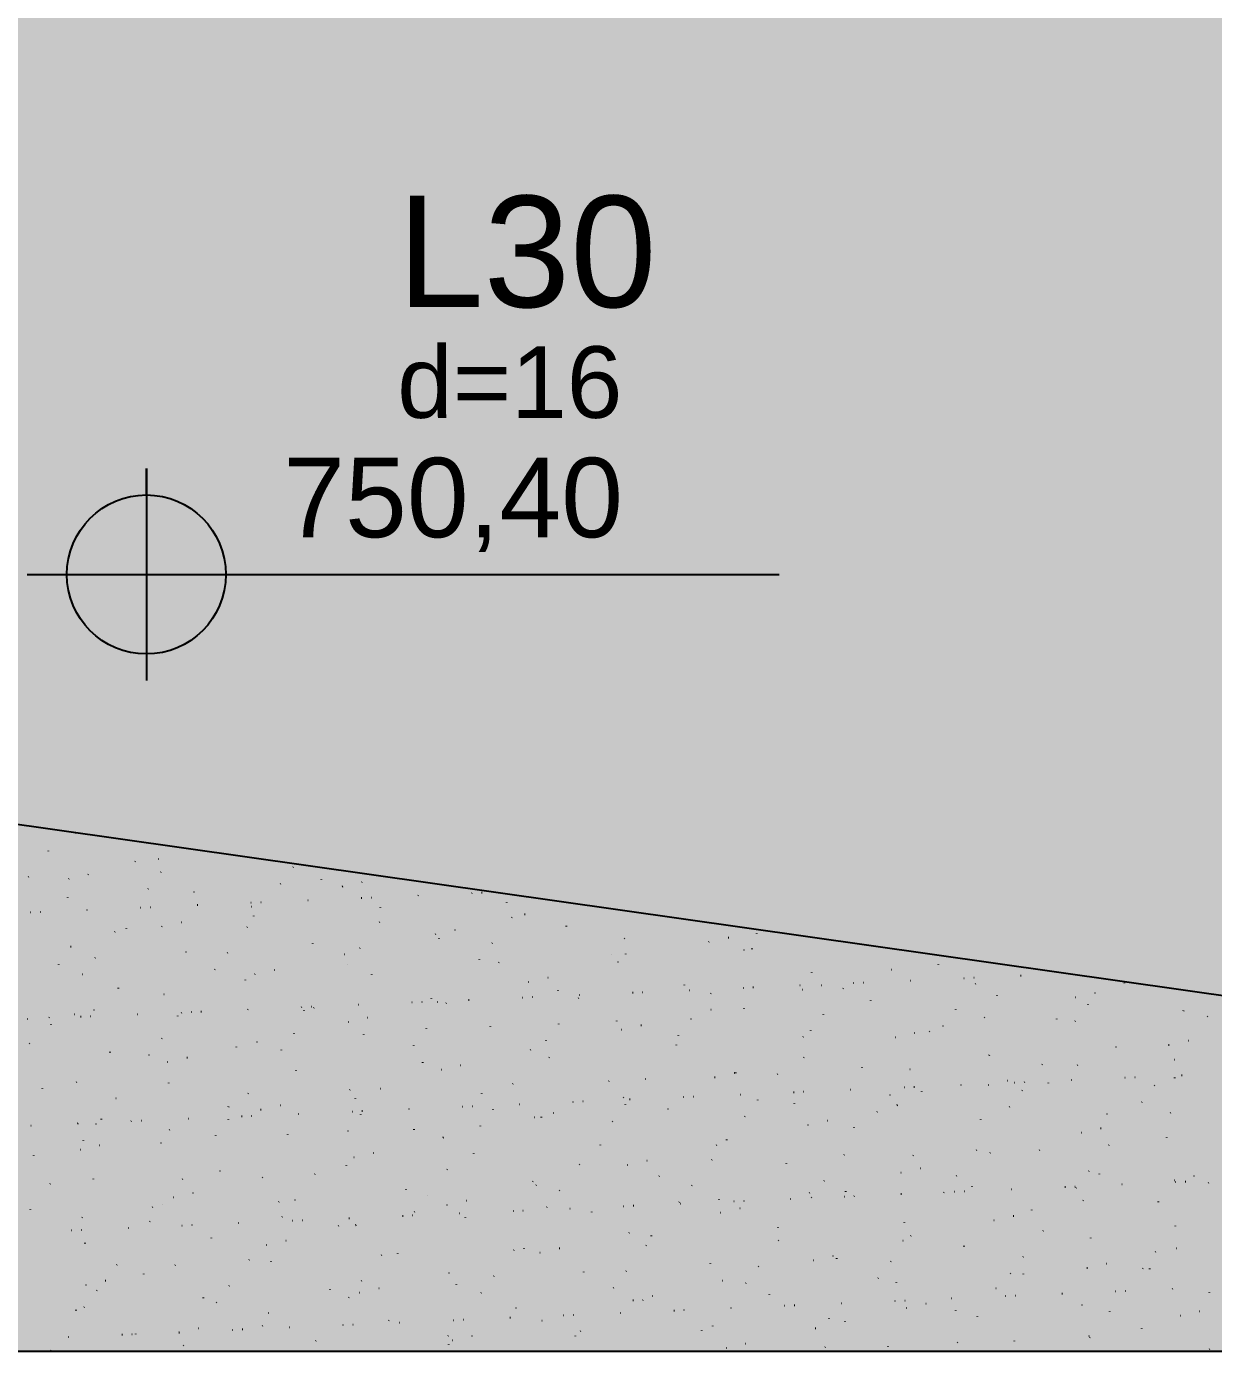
# Model space of a CAD drawing. Header units: millimetres. Extents: x 2609 to 8562, y 1432 to 7136.
# Drawn here: x 6437 to 6661, y 3522.3 to 3772.3 of the extents above; entities that cross this region are included whole.
import ezdxf

# ---------------------------------------------------------------- set-up
doc = ezdxf.new("R2010")
doc.units = ezdxf.units.MM
for name, color, linetype in [('1', 4, 'Continuous'), ('10', 13, 'Continuous'), ('13', 76, 'Continuous'), ('130', 24, 'Continuous'), ('19', 5, 'Continuous'), ('26', 1, 'Continuous'), ('27', 10, 'Continuous')]:
    doc.layers.add(name, color=color, linetype=linetype)
doc.styles.get("Standard").update_dxf_attribs({"font": 'arial.ttf'})

# ---------------------------------------------------------------- blocks, each defined once
blk = doc.blocks.new('_H451C6E76CA-000')
for p, q in [((2870.213032, 1902.725099), (2870.222822, 1902.799457)), ((2864.965271, 1899.405436), (2865.010928, 1899.464938)), ((2881.373557, 1897.4583), (2881.383346, 1897.532658)), ((2885.657522, 1897.932592), (2885.730744, 1897.948825)), ((2872.477526, 1895.010657), (2872.550748, 1895.02689)), ((2886.188427, 1895.438302), (2886.234085, 1895.497804)), ((2911.155466, 1896.350292), (2911.201124, 1896.409793)), ((2861.221388, 1894.526313), (2861.267045, 1894.585815)), ((2868.816416, 1894.199008), (2868.889638, 1894.215241)), ((2883.791429, 1892.314474), (2883.837086, 1892.373975)), ((2908.758468, 1893.226463), (2908.804125, 1893.285964)), ((2916.475287, 1893.964212), (2916.485077, 1894.038571)), ((2920.427843, 1892.750429), (2920.501065, 1892.766662)), ((2924.088953, 1893.562077), (2924.162175, 1893.57831)), ((2868.622244, 1890.641865), (2868.632034, 1890.716223)), ((2892.460661, 1891.633813), (2892.47045, 1891.708172)), ((2905.052282, 1889.762917), (2905.127211, 1889.766188)), ((2913.893859, 1890.148948), (2913.968787, 1890.15222)), ((2924.009222, 1890.590595), (2924.084151, 1890.593866)), ((2925.882437, 1890.672381), (2925.957366, 1890.675652)), ((2934.724014, 1891.058413), (2934.798943, 1891.061684)), ((2944.839377, 1891.500059), (2944.914306, 1891.50333)), ((2946.712593, 1891.581845), (2946.787521, 1891.585117)), ((2861.518756, 1887.862202), (2861.593684, 1887.865473)), ((2863.391971, 1887.943988), (2863.4669, 1887.94726)), ((2872.233548, 1888.33002), (2872.308476, 1888.333291)), ((2882.348911, 1888.771666), (2882.42384, 1888.774938)), ((2884.222127, 1888.853452), (2884.297055, 1888.856724)), ((2893.063703, 1889.239484), (2893.138632, 1889.242756)), ((2903.179067, 1889.68113), (2903.253995, 1889.684402)), ((2903.220626, 1888.93568), (2903.293848, 1888.951913)), ((2927.635812, 1888.697413), (2927.645601, 1888.771772)), ((2951.474228, 1889.689362), (2951.484018, 1889.76372)), ((2954.832052, 1887.487101), (2954.905275, 1887.503334)), ((2879.709348, 1884.817378), (2879.719138, 1884.891736)), ((2886.379519, 1885.202097), (2886.452742, 1885.21833)), ((2890.040629, 1886.013746), (2890.113852, 1886.029979)), ((2902.503445, 1885.074757), (2902.549102, 1885.134259)), ((2903.723975, 1887.147777), (2903.733764, 1887.222136)), ((2927.470484, 1885.986746), (2927.516141, 1886.046248)), ((2952.437523, 1886.898736), (2952.48318, 1886.958237)), ((2962.737542, 1885.203326), (2962.747332, 1885.277684)), ((2877.536406, 1884.162768), (2877.582063, 1884.22227)), ((2937.990946, 1883.753517), (2938.064169, 1883.76975)), ((2938.722915, 1882.872927), (2938.732705, 1882.947285)), ((2941.652056, 1884.565166), (2941.725279, 1884.581399)), ((2973.660679, 1882.931602), (2973.706336, 1882.991103)), ((2989.602373, 1882.304937), (2989.675596, 1882.32117)), ((2993.263483, 1883.116586), (2993.336706, 1883.132819)), ((2998.627718, 1883.843591), (2998.673375, 1883.903092)), ((2869.172302, 1881.387349), (2869.245524, 1881.403582)), ((2890.972662, 1880.331342), (2890.982452, 1880.4057)), ((2898.759562, 1880.195634), (2898.805219, 1880.255136)), ((2914.884499, 1881.880978), (2914.894289, 1881.955337)), ((2920.783729, 1879.938769), (2920.856951, 1879.955002)), ((2923.726601, 1881.107623), (2923.772258, 1881.167125)), ((2948.69364, 1882.019612), (2948.739297, 1882.079114)), ((2971.263681, 1879.807773), (2971.309338, 1879.867274)), ((2973.898067, 1879.936527), (2973.907856, 1880.010885)), ((2996.23072, 1880.719762), (2996.276377, 1880.779264)), ((2997.736483, 1880.928475), (2997.746272, 1881.002834)), ((2866.958035, 1878.000943), (2866.967825, 1878.075301)), ((2873.792523, 1879.283645), (2873.83818, 1879.343147)), ((2921.329603, 1877.983795), (2921.37526, 1878.043296)), ((2946.296642, 1878.895784), (2946.342299, 1878.955285)), ((2949.986229, 1878.386891), (2949.996019, 1878.461249)), ((2972.395156, 1878.490189), (2972.468378, 1878.506422)), ((3032.911634, 1877.992076), (3032.921424, 1878.066434)), ((2871.395525, 1876.159816), (2871.441182, 1876.219318)), ((2896.362564, 1877.071805), (2896.408221, 1877.131307)), ((2902.133187, 1875.064543), (2902.142976, 1875.138901)), ((2903.942623, 1876.205186), (2904.015845, 1876.221419)), ((2907.603733, 1877.016834), (2907.676955, 1877.033067)), ((2925.971603, 1876.056491), (2925.981392, 1876.13085)), ((2955.55405, 1874.756606), (2955.627272, 1874.772839)), ((2959.21516, 1875.568254), (2959.288382, 1875.584487)), ((3008.999797, 1876.442439), (3009.009586, 1876.516798)), ((3024.006583, 1877.041609), (3024.079805, 1877.057842)), ((3027.586975, 1875.008762), (3027.661904, 1875.012034)), ((3037.702338, 1875.450409), (3037.777267, 1875.45368)), ((3039.575554, 1875.532195), (3039.650482, 1875.535466)), ((3048.41713, 1875.918226), (3048.492059, 1875.921498)), ((2878.221349, 1873.514907), (2878.231139, 1873.589265)), ((2886.735406, 1872.390438), (2886.808628, 1872.40667)), ((2961.146754, 1873.120092), (2961.156544, 1873.19445)), ((2965.096509, 1872.28037), (2965.171437, 1872.283641)), ((2975.211872, 1872.722016), (2975.286801, 1872.725287)), ((2977.085087, 1872.803802), (2977.160016, 1872.807074)), ((2984.98517, 1874.11204), (2984.99496, 1874.186399)), ((2985.926664, 1873.189834), (2986.001593, 1873.193105)), ((2989.975696, 1872.568056), (2990.021353, 1872.627558)), ((2996.042027, 1873.63148), (2996.116956, 1873.634752)), ((2997.915243, 1873.713266), (2997.990171, 1873.716538)), ((3006.75682, 1874.099298), (3006.831748, 1874.102569)), ((3007.165477, 1873.308026), (3007.238699, 1873.324259)), ((3010.826587, 1874.119675), (3010.899809, 1874.135908)), ((3014.942735, 1873.480046), (3014.988392, 1873.539547)), ((3016.872183, 1874.540944), (3016.947111, 1874.544216)), ((3018.745398, 1874.622731), (3018.820327, 1874.626002)), ((3039.909774, 1874.392035), (3039.955431, 1874.451536)), ((3062.438014, 1872.671095), (3062.511236, 1872.687328)), ((3068.013364, 1874.497988), (3068.023154, 1874.572346)), ((2912.721406, 1869.993623), (2912.796334, 1869.996895)), ((2914.594621, 1870.07541), (2914.66955, 1870.078681)), ((2915.074579, 1869.832089), (2915.120236, 1869.89159)), ((2923.436198, 1870.461441), (2923.511127, 1870.464713)), ((2933.551561, 1870.903087), (2933.62649, 1870.906359)), ((2935.424777, 1870.984874), (2935.499705, 1870.988145)), ((2937.234917, 1871.570455), (2937.244706, 1871.644814)), ((2938.346833, 1870.941858), (2938.420055, 1870.958091)), ((2940.041618, 1870.744078), (2940.087275, 1870.80358)), ((2944.266353, 1871.370905), (2944.341282, 1871.374177)), ((2954.381717, 1871.812552), (2954.456645, 1871.815823)), ((2956.254932, 1871.894338), (2956.329861, 1871.897609)), ((2965.008657, 1871.656067), (2965.054314, 1871.715569)), ((3020.160322, 1871.17564), (3020.170111, 1871.249999)), ((3043.998738, 1872.167589), (3044.008527, 1872.241947)), ((3058.776904, 1871.859446), (3058.850126, 1871.875679)), ((3061.13293, 1870.424901), (3061.178588, 1870.484402)), ((2860.945732, 1867.733048), (2861.02066, 1867.73632)), ((2865.140501, 1868.008111), (2865.186158, 1868.067612)), ((2869.8943, 1868.656854), (2869.967522, 1868.673087)), ((2871.061095, 1868.174695), (2871.136023, 1868.177966)), ((2872.93431, 1868.256481), (2873.009239, 1868.259753)), ((2873.55541, 1869.468503), (2873.628632, 1869.484736)), ((2881.775887, 1868.642513), (2881.850816, 1868.645784)), ((2889.381874, 1868.248108), (2889.391664, 1868.322466)), ((2890.10754, 1868.9201), (2890.153197, 1868.979601)), ((2891.89125, 1869.084159), (2891.966179, 1869.08743)), ((2893.764466, 1869.165945), (2893.839394, 1869.169217)), ((2902.606042, 1869.551977), (2902.680971, 1869.555248)), ((2913.22029, 1869.240056), (2913.23008, 1869.314415)), ((2925.166837, 1868.019923), (2925.240059, 1868.036156)), ((2972.233858, 1867.295605), (2972.243647, 1867.369963)), ((2986.231813, 1867.688933), (2986.27747, 1867.748435)), ((2989.95826, 1869.493278), (2990.031482, 1869.509511)), ((2996.248484, 1869.626004), (2996.258274, 1869.700362)), ((3011.198852, 1868.600923), (3011.24451, 1868.660424)), ((3036.165891, 1869.512912), (3036.211549, 1869.572413)), ((3041.569687, 1868.044698), (3041.642909, 1868.060931)), ((3055.262052, 1867.681553), (3055.271841, 1867.755911)), ((3058.735932, 1867.301072), (3058.781589, 1867.360574)), ((3079.173889, 1869.231189), (3079.183678, 1869.305547)), ((3083.702971, 1868.213061), (3083.748629, 1868.272563)), ((2865.470037, 1866.698471), (2865.479826, 1866.77283)), ((2911.330696, 1864.952966), (2911.376353, 1865.012467)), ((2921.505727, 1867.208274), (2921.578949, 1867.224507)), ((2924.483604, 1864.75402), (2924.493394, 1864.828378)), ((2936.297735, 1865.864955), (2936.343392, 1865.924457)), ((2948.395442, 1866.303656), (2948.405231, 1866.378015)), ((2961.264774, 1866.776944), (2961.310431, 1866.836446)), ((2973.117154, 1865.759695), (2973.190376, 1865.775928)), ((2976.778264, 1866.571343), (2976.851486, 1866.587576)), ((3008.801854, 1865.477094), (3008.847511, 1865.536595)), ((3028.389691, 1865.122763), (3028.462913, 1865.138996)), ((3031.247425, 1865.351154), (3031.257215, 1865.425512)), ((3033.768893, 1866.389083), (3033.81455, 1866.448584)), ((2861.396618, 1863.128988), (2861.442275, 1863.188489)), ((2886.363657, 1864.040977), (2886.409314, 1864.100478)), ((2900.468978, 1862.423621), (2900.478767, 1862.497979)), ((2904.29851, 1863.393526), (2904.371732, 1863.409759)), ((2933.900737, 1862.741126), (2933.946394, 1862.800628)), ((2958.867776, 1863.653115), (2958.913433, 1863.712617)), ((2983.497172, 1862.809569), (2983.506961, 1862.883927)), ((2983.834815, 1864.565105), (2983.880472, 1864.624606)), ((3007.409009, 1864.359205), (3007.418798, 1864.433563)), ((3024.728581, 1864.311115), (3024.801803, 1864.327348)), ((3066.422576, 1862.414754), (3066.432366, 1862.489112)), ((3076.340008, 1862.862535), (3076.41323, 1862.878768)), ((3080.001118, 1863.674184), (3080.07434, 1863.690417)), ((2876.630562, 1861.431672), (2876.640351, 1861.506031)), ((2883.966659, 1860.917148), (2884.012316, 1860.97665)), ((2891.118514, 1860.471591), (2891.191736, 1860.487824)), ((2908.933698, 1861.829137), (2908.979355, 1861.888639)), ((2955.909937, 1861.944946), (2955.983159, 1861.961179)), ((2959.482545, 1860.47917), (2959.492335, 1860.553528)), ((3007.521364, 1860.496367), (3007.594586, 1860.5126)), ((3042.510739, 1860.865117), (3042.520529, 1860.939476)), ((3077.447948, 1860.061356), (3077.493605, 1860.120857)), ((2887.457404, 1859.659943), (2887.530626, 1859.676176)), ((2911.732292, 1857.937585), (2911.742081, 1858.011943)), ((2935.644129, 1859.487221), (2935.653918, 1859.561579)), ((2939.068831, 1858.211363), (2939.142053, 1858.227596)), ((2942.729941, 1859.023012), (2942.803163, 1859.039245)), ((2994.341367, 1857.574432), (2994.41459, 1857.590665)), ((2994.657696, 1857.54277), (2994.667486, 1857.617128)), ((3002.546831, 1857.325388), (3002.592488, 1857.38489)), ((3018.496113, 1858.534718), (3018.505902, 1858.609077)), ((3027.51387, 1858.237377), (3027.559527, 1858.296879)), ((3052.480909, 1859.149366), (3052.526566, 1859.208868)), ((3059.132791, 1859.047787), (3059.206013, 1859.06402)), ((2870.250186, 1855.845195), (2870.323409, 1855.861428)), ((2887.717665, 1855.607186), (2887.727455, 1855.681544)), ((2952.612753, 1855.50141), (2952.65841, 1855.560911)), ((2970.745859, 1855.993133), (2970.755649, 1856.067492)), ((2977.579792, 1856.413399), (2977.625449, 1856.472901)), ((2990.680257, 1856.762783), (2990.75348, 1856.779016)), ((3026.414522, 1854.853437), (3026.489451, 1854.856709)), ((3028.287737, 1854.935224), (3028.362666, 1854.938495)), ((3037.129314, 1855.321255), (3037.204243, 1855.324527)), ((3042.291684, 1855.314203), (3042.364907, 1855.330436)), ((3045.952794, 1856.125852), (3046.026017, 1856.142085)), ((3047.244677, 1855.762901), (3047.319606, 1855.766173)), ((3049.117893, 1855.844688), (3049.192821, 1855.847959)), ((3053.671264, 1855.598318), (3053.681053, 1855.672677)), ((3057.95947, 1856.230719), (3058.034398, 1856.233991)), ((3068.074833, 1856.672366), (3068.149761, 1856.675637)), ((3069.948048, 1856.754152), (3070.022977, 1856.757423)), ((3073.704065, 1855.182233), (3073.749722, 1855.241734)), ((3077.50968, 1856.590267), (3077.519469, 1856.664625)), ((3078.789625, 1857.140184), (3078.864554, 1857.143455)), ((2863.879249, 1854.615237), (2863.889038, 1854.689595)), ((2877.711635, 1852.765442), (2877.757293, 1852.824944)), ((2902.678674, 1853.677432), (2902.724332, 1853.736933)), ((2921.861613, 1854.396615), (2921.934836, 1854.412848)), ((2922.892816, 1852.670786), (2922.902606, 1852.745144)), ((2927.645714, 1854.589421), (2927.691371, 1854.648922)), ((2946.731233, 1853.662734), (2946.741022, 1853.737093)), ((2973.47304, 1852.948035), (2973.546263, 1852.964268)), ((2974.638848, 1852.592862), (2974.713777, 1852.596134)), ((2984.754211, 1853.034509), (2984.82914, 1853.03778)), ((2986.627427, 1853.116295), (2986.702355, 1853.119567)), ((2995.469003, 1853.502327), (2995.543932, 1853.505598)), ((2998.802948, 1852.446265), (2998.848605, 1852.505767)), ((3005.584367, 1853.943973), (3005.659295, 1853.947244)), ((3007.457582, 1854.025759), (3007.532511, 1854.029031)), ((3016.299159, 1854.411791), (3016.374087, 1854.415062)), ((3023.769987, 1853.358254), (3023.815644, 1853.417756)), ((3029.759427, 1854.048682), (3029.769216, 1854.123041)), ((3048.737026, 1854.270243), (3048.782683, 1854.329745)), ((2898.980979, 1851.12115), (2898.990769, 1851.195508)), ((2905.020507, 1850.663032), (2905.093729, 1850.679264)), ((2908.681617, 1851.47468), (2908.754839, 1851.490913)), ((2912.148382, 1849.86447), (2912.22331, 1849.867741)), ((2922.263745, 1850.306116), (2922.338674, 1850.309387)), ((2923.901831, 1849.710298), (2923.947488, 1849.769799)), ((2924.13696, 1850.387902), (2924.211889, 1850.391174)), ((2932.978537, 1850.773934), (2933.053466, 1850.777205)), ((2943.0939, 1851.21558), (2943.168829, 1851.218852)), ((2944.967116, 1851.297367), (2945.042044, 1851.300638)), ((2948.86887, 1850.622287), (2948.914527, 1850.681788)), ((2953.808693, 1851.683398), (2953.883621, 1851.68667)), ((2960.293044, 1850.0261), (2960.366266, 1850.042333)), ((2963.924056, 1852.125044), (2963.998984, 1852.128316)), ((2965.797271, 1852.206831), (2965.8722, 1852.210102)), ((2973.835909, 1851.534276), (2973.881566, 1851.593778)), ((2981.906384, 1850.726335), (2981.916173, 1850.800693)), ((3005.7448, 1851.718283), (3005.754589, 1851.792641)), ((3021.372989, 1850.234426), (3021.418646, 1850.293927)), ((3025.084467, 1851.499455), (3025.157689, 1851.515688)), ((3046.340028, 1851.146415), (3046.385685, 1851.205916)), ((3064.758367, 1849.773832), (3064.768157, 1849.84819)), ((3071.307067, 1852.058404), (3071.352724, 1852.117905)), ((3076.695894, 1850.050875), (3076.769116, 1850.067108)), ((2861.646494, 1847.65951), (2861.721423, 1847.662781)), ((2870.488071, 1848.045541), (2870.562999, 1848.048813)), ((2873.967753, 1847.886319), (2874.01341, 1847.945821)), ((2874.966353, 1848.79075), (2874.976142, 1848.865109)), ((2880.603434, 1848.487188), (2880.678363, 1848.490459)), ((2882.476649, 1848.568974), (2882.551578, 1848.572245)), ((2891.318226, 1848.955006), (2891.393155, 1848.958277)), ((2898.934792, 1848.798309), (2898.980449, 1848.85781)), ((2901.433589, 1849.396652), (2901.508518, 1849.399923)), ((2903.306805, 1849.478438), (2903.381734, 1849.48171)), ((2946.471872, 1847.498458), (2946.517529, 1847.55796)), ((2956.631934, 1849.214452), (2956.705156, 1849.230685)), ((2957.994547, 1849.176698), (2958.004336, 1849.251057)), ((2971.438911, 1848.410447), (2971.484568, 1848.469949)), ((2996.40595, 1849.322436), (2996.451607, 1849.381938)), ((3008.243361, 1847.765872), (3008.316583, 1847.782105)), ((3011.904471, 1848.57752), (3011.977693, 1848.593753)), ((3017.008114, 1847.232247), (3017.017903, 1847.306605)), ((3040.919951, 1848.781883), (3040.929741, 1848.856242)), ((2871.570755, 1844.762491), (2871.616412, 1844.821992)), ((2887.81329, 1846.848283), (2887.886512, 1846.864516)), ((2896.537794, 1845.67448), (2896.583451, 1845.733981)), ((2910.141504, 1845.854351), (2910.151293, 1845.928709)), ((2921.504833, 1846.586469), (2921.55049, 1846.64597)), ((2933.97992, 1846.846299), (2933.989709, 1846.920657)), ((2939.424717, 1845.399704), (2939.497939, 1845.415936)), ((2992.993487, 1844.901848), (2993.003277, 1844.976206)), ((3059.854788, 1846.317292), (3059.92801, 1846.333525)), ((3063.515898, 1847.128941), (3063.58912, 1847.145174)), ((3076.021681, 1845.287796), (3076.031471, 1845.362154)), ((2870.972184, 1843.1147), (2871.045406, 1843.130933)), ((2874.633294, 1843.926349), (2874.706516, 1843.942581)), ((2886.229667, 1844.304714), (2886.239456, 1844.379073)), ((2926.244721, 1842.477769), (2926.317943, 1842.494002)), ((2945.243234, 1842.360263), (2945.253023, 1842.434621)), ((2969.155071, 1843.909899), (2969.164861, 1843.984258)), ((2991.036144, 1843.951124), (2991.109366, 1843.967357)), ((3040.085004, 1842.994709), (3040.130661, 1843.054211)), ((3042.647571, 1842.502544), (3042.720793, 1842.518777)), ((3052.007055, 1842.957397), (3052.016844, 1843.031755)), ((3065.052043, 1843.906698), (3065.0977, 1843.9662)), ((2862.21504, 1841.974315), (2862.224829, 1842.048673)), ((2921.228607, 1840.029864), (2921.238397, 1840.104222)), ((2922.583611, 1841.66612), (2922.656833, 1841.682353)), ((2965.183887, 1840.258742), (2965.229544, 1840.318243)), ((2974.195038, 1840.21754), (2974.26826, 1840.233773)), ((2977.856148, 1841.029189), (2977.92937, 1841.045422)), ((2990.150926, 1841.170731), (2990.196583, 1841.230232)), ((3004.256801, 1840.415812), (3004.266591, 1840.49017)), ((3015.117965, 1842.08272), (3015.163622, 1842.142221)), ((3028.168639, 1841.965448), (3028.178428, 1842.039806)), ((2873.478354, 1837.488279), (2873.488143, 1837.562637)), ((2890.28277, 1837.522774), (2890.328427, 1837.582276)), ((2897.390191, 1839.037915), (2897.399981, 1839.112274)), ((2905.376394, 1837.851372), (2905.449616, 1837.867605)), ((2915.249809, 1838.434763), (2915.295466, 1838.494265)), ((2940.216848, 1839.346753), (2940.262505, 1839.406254)), ((2980.242175, 1838.085413), (2980.251964, 1838.159771)), ((3025.806465, 1838.768961), (3025.879687, 1838.785194)), ((3029.467575, 1839.580609), (3029.540797, 1839.596842)), ((3036.341121, 1838.115586), (3036.386778, 1838.175088)), ((3061.30816, 1839.027575), (3061.353817, 1839.087077)), ((3063.270369, 1838.47136), (3063.280158, 1838.545719)), ((3077.417892, 1837.320381), (3077.491114, 1837.336614)), ((3081.079002, 1838.132029), (3081.152224, 1838.148262)), ((2865.315731, 1836.610785), (2865.361388, 1836.670287)), ((2892.196398, 1834.929437), (2892.26962, 1834.94567)), ((2932.491921, 1835.543828), (2932.501711, 1835.618186)), ((2956.403759, 1837.093464), (2956.413548, 1837.167822)), ((2956.987821, 1836.402792), (2957.061043, 1836.419025)), ((2961.440004, 1835.379619), (2961.485661, 1835.43912)), ((2986.407043, 1836.291608), (2986.4527, 1836.351109)), ((3008.599248, 1834.954212), (3008.67247, 1834.970445)), ((3011.374082, 1837.203597), (3011.419739, 1837.263098)), ((3015.417326, 1835.149013), (3015.427115, 1835.223371)), ((3033.944123, 1834.991757), (3033.98978, 1835.051259)), ((3035.956861, 1835.16593), (3036.03179, 1835.169201)), ((3037.830077, 1835.247716), (3037.905005, 1835.250988)), ((3039.255742, 1836.140961), (3039.265532, 1836.21532)), ((3046.671653, 1835.633748), (3046.746582, 1835.637019)), ((3056.787017, 1836.075394), (3056.861945, 1836.078666)), ((3058.660232, 1836.157181), (3058.735161, 1836.160452)), ((3058.911162, 1835.903746), (3058.956819, 1835.963248)), ((3067.501809, 1836.543212), (3067.576737, 1836.546484)), ((3077.617172, 1836.984858), (3077.692101, 1836.98813)), ((3079.490387, 1837.066645), (3079.565316, 1837.069916)), ((3083.878201, 1836.815736), (3083.923858, 1836.875237)), ((2884.638879, 1832.22148), (2884.648668, 1832.295838)), ((2886.538887, 1832.643651), (2886.584544, 1832.703153)), ((2888.535288, 1834.117789), (2888.60851, 1834.134022)), ((2908.477295, 1833.213429), (2908.487084, 1833.287787)), ((2911.505926, 1833.55564), (2911.551583, 1833.615142)), ((2936.472965, 1834.467629), (2936.518622, 1834.527131)), ((2940.146715, 1832.669209), (2940.219937, 1832.685442)), ((2943.807825, 1833.480857), (2943.881047, 1833.49709)), ((2959.043006, 1832.25579), (2959.088663, 1832.315291)), ((2973.466395, 1832.437537), (2973.541324, 1832.440809)), ((2975.33961, 1832.519324), (2975.414539, 1832.522595)), ((2984.010045, 1833.167779), (2984.055702, 1833.22728)), ((2984.181187, 1832.905355), (2984.256116, 1832.908627)), ((2991.505489, 1833.599376), (2991.515278, 1833.673735)), ((2994.29655, 1833.347002), (2994.371479, 1833.350273)), ((2996.169766, 1833.428788), (2996.244694, 1833.432059)), ((3005.011343, 1833.814819), (3005.086271, 1833.818091)), ((3008.977084, 1834.079768), (3009.022741, 1834.13927)), ((3015.126706, 1834.256466), (3015.201634, 1834.259737)), ((3016.999921, 1834.338252), (3017.07485, 1834.341524)), ((3025.841498, 1834.724284), (3025.916427, 1834.727555)), ((3060.210675, 1833.505633), (3060.283897, 1833.521866)), ((3074.430893, 1833.204561), (3074.440683, 1833.27892)), ((2861.571848, 1831.731662), (2861.617505, 1831.791164)), ((2871.328071, 1830.30304), (2871.401293, 1830.319273)), ((2909.108928, 1830.431812), (2909.154585, 1830.491313)), ((2912.849144, 1829.790931), (2912.924073, 1829.794202)), ((2921.690721, 1830.176963), (2921.765649, 1830.180234)), ((2931.806084, 1830.618609), (2931.881013, 1830.62188)), ((2933.6793, 1830.700395), (2933.754228, 1830.703667)), ((2934.075967, 1831.343801), (2934.121624, 1831.403302)), ((2942.520876, 1831.086427), (2942.595805, 1831.089698)), ((2943.652446, 1830.277029), (2943.662235, 1830.351387)), ((2952.63624, 1831.528073), (2952.711168, 1831.531345)), ((2954.509455, 1831.609859), (2954.584384, 1831.613131)), ((2963.351032, 1831.995891), (2963.42596, 1831.999162)), ((2967.490862, 1831.268977), (2967.500652, 1831.343336)), ((2991.758142, 1831.220629), (2991.831364, 1831.236862)), ((2995.419252, 1832.032278), (2995.492474, 1832.048511)), ((3043.369569, 1829.772049), (3043.442791, 1829.788282)), ((3047.030679, 1830.583698), (3047.103901, 1830.599931)), ((3050.519056, 1831.654925), (3050.528846, 1831.729283)), ((2869.315618, 1827.890216), (2869.390546, 1827.893488)), ((2871.188833, 1827.972003), (2871.263762, 1827.975274)), ((2880.03041, 1828.358034), (2880.105339, 1828.361306)), ((2884.141889, 1829.519822), (2884.187546, 1829.579324)), ((2890.145773, 1828.79968), (2890.220702, 1828.802952)), ((2892.018989, 1828.881467), (2892.093917, 1828.884738)), ((2900.860565, 1829.267498), (2900.935494, 1829.27077)), ((2910.975929, 1829.709145), (2911.050857, 1829.712416)), ((2919.740609, 1828.727392), (2919.750398, 1828.801751)), ((2922.939498, 1828.854461), (2923.01272, 1828.870694)), ((2974.550924, 1827.405881), (2974.624147, 1827.422114)), ((3002.666013, 1828.332577), (3002.675803, 1828.406936)), ((3026.50443, 1829.324526), (3026.514219, 1829.398884)), ((3052.656139, 1827.752041), (3052.701796, 1827.811542)), ((3077.623178, 1828.66403), (3077.668835, 1828.723532)), ((2871.887566, 1825.405045), (2871.897355, 1825.479403)), ((2895.725982, 1826.396993), (2895.735772, 1826.471352)), ((2906.098391, 1825.120877), (2906.171614, 1825.13711)), ((2909.759501, 1825.932526), (2909.832724, 1825.948759)), ((2977.755021, 1825.016073), (2977.800679, 1825.075575)), ((2978.754176, 1826.782941), (2978.763966, 1826.857299)), ((3002.72206, 1825.928063), (3002.767718, 1825.987564)), ((3026.162351, 1825.957301), (3026.235574, 1825.973534)), ((3027.689099, 1826.840052), (3027.734757, 1826.899553)), ((3037.767744, 1824.83849), (3037.777533, 1824.912848)), ((3061.679581, 1826.388126), (3061.68937, 1826.462484)), ((2902.853904, 1822.280106), (2902.899561, 1822.339607)), ((2927.820943, 1823.192095), (2927.8666, 1823.251597)), ((2930.901133, 1823.460593), (2930.910923, 1823.534952)), ((2952.787982, 1824.104084), (2952.833639, 1824.163586)), ((2954.73955, 1824.452542), (2954.749339, 1824.5269)), ((2957.709818, 1823.672297), (2957.783041, 1823.68853)), ((2961.370928, 1824.483946), (2961.444151, 1824.500179)), ((3012.982355, 1823.035366), (3013.055578, 1823.051599)), ((3013.753117, 1822.508091), (3013.762907, 1822.582449)), ((3048.912256, 1822.872918), (3048.957913, 1822.932419)), ((3073.879295, 1823.784907), (3073.924952, 1823.844408)), ((3077.773778, 1824.508721), (3077.847001, 1824.524954)), ((2877.886865, 1821.368117), (2877.932522, 1821.427618)), ((2888.891174, 1821.306129), (2888.964396, 1821.322362)), ((2906.989296, 1821.910957), (2906.999086, 1821.985316)), ((2940.502601, 1819.857549), (2940.575823, 1819.873782)), ((2966.002864, 1819.966506), (2966.012653, 1820.040864)), ((2974.011139, 1820.13695), (2974.056796, 1820.196452)), ((2989.914701, 1821.516142), (2989.92449, 1821.590501)), ((2998.978178, 1821.04894), (2999.023835, 1821.108441)), ((3009.321245, 1822.223718), (3009.394468, 1822.239951)), ((3023.945217, 1821.960929), (3023.990874, 1822.02043)), ((3046.515258, 1819.749089), (3046.560915, 1819.808591)), ((3060.932672, 1820.775138), (3061.005894, 1820.791371)), ((3064.593782, 1821.586786), (3064.667004, 1821.603019)), ((3071.482297, 1820.661078), (3071.527954, 1820.72058)), ((3072.766684, 1820.563639), (3072.776474, 1820.637998)), ((2872.050068, 1817.572546), (2872.12329, 1817.588779)), ((2875.711178, 1818.384194), (2875.7844, 1818.400427)), ((2882.97467, 1819.580558), (2882.984459, 1819.654916)), ((2899.110022, 1817.400983), (2899.155679, 1817.460484)), ((2924.077061, 1818.312972), (2924.122718, 1818.372474)), ((2941.988237, 1817.636107), (2941.998027, 1817.710465)), ((2949.0441, 1819.224961), (2949.089757, 1819.284463)), ((2992.114028, 1818.408969), (2992.18725, 1818.425202)), ((2996.58118, 1817.925111), (2996.626837, 1817.984612)), ((3021.548219, 1818.8371), (3021.593876, 1818.896601)), ((3025.016431, 1818.022055), (3025.026221, 1818.096413)), ((3048.928268, 1819.571691), (3048.938058, 1819.646049)), ((2874.142982, 1816.488994), (2874.18864, 1816.548495)), ((2894.237984, 1815.094522), (2894.247773, 1815.16888)), ((2918.149821, 1816.644158), (2918.15961, 1816.718517)), ((2921.680062, 1815.189143), (2921.72572, 1815.248645)), ((2923.661495, 1816.123966), (2923.734717, 1816.140199)), ((2927.322605, 1816.935615), (2927.395827, 1816.951847)), ((2946.647101, 1816.101132), (2946.692759, 1816.160634)), ((2971.614141, 1817.013122), (2971.659798, 1817.072623)), ((2977.163388, 1814.699707), (2977.173178, 1814.774065)), ((2978.934032, 1815.487035), (2979.007254, 1815.503268)), ((3001.001804, 1815.691655), (3001.011594, 1815.766014)), ((3035.383837, 1815.036777), (3035.458766, 1815.040048)), ((3043.725455, 1816.96039), (3043.798677, 1816.976623)), ((3045.4992, 1815.478423), (3045.574129, 1815.481694)), ((3047.372416, 1815.560209), (3047.447344, 1815.563481)), ((3056.213993, 1815.946241), (3056.288921, 1815.949512)), ((3066.329356, 1816.387887), (3066.404284, 1816.391159)), ((3068.202571, 1816.469673), (3068.2775, 1816.472945)), ((3077.044148, 1816.855705), (3077.119077, 1816.858976)), ((3084.029998, 1816.077603), (3084.039788, 1816.151962)), ((2870.223357, 1812.764123), (2870.233147, 1812.838481)), ((2871.745984, 1813.365165), (2871.791641, 1813.424666)), ((2896.713023, 1814.277154), (2896.75868, 1814.336656)), ((2906.454278, 1812.309218), (2906.5275, 1812.325451)), ((2953.251551, 1813.150071), (2953.261341, 1813.224429)), ((2972.893371, 1812.308384), (2972.9683, 1812.311655)), ((2975.272922, 1814.675386), (2975.346144, 1814.691619)), ((2983.008734, 1812.75003), (2983.083663, 1812.753302)), ((2984.88195, 1812.831817), (2984.956878, 1812.835088)), ((2993.723526, 1813.217848), (2993.798455, 1813.22112)), ((3003.83889, 1813.659494), (3003.913818, 1813.662766)), ((3005.712105, 1813.741281), (3005.787034, 1813.744552)), ((3014.553682, 1814.127312), (3014.62861, 1814.130584)), ((3024.669045, 1814.568959), (3024.743974, 1814.57223)), ((3026.54226, 1814.650745), (3026.617189, 1814.654016)), ((3026.884349, 1813.226806), (3026.957571, 1813.243039)), ((3030.545459, 1814.038455), (3030.618681, 1814.054688)), ((3036.176956, 1812.755256), (3036.186745, 1812.829614)), ((3060.015372, 1813.747204), (3060.025161, 1813.821562)), ((3065.227273, 1812.509373), (3065.27293, 1812.568874)), ((3082.156886, 1812.589875), (3082.230108, 1812.606108)), ((2905.398508, 1809.827723), (2905.408298, 1809.902081)), ((2920.518268, 1810.021637), (2920.593196, 1810.024909)), ((2922.391483, 1810.103424), (2922.466412, 1810.106695)), ((2929.236924, 1810.819671), (2929.246714, 1810.89403)), ((2931.23306, 1810.489455), (2931.307989, 1810.492727)), ((2941.348423, 1810.931102), (2941.423352, 1810.934373)), ((2943.221639, 1811.012888), (2943.296567, 1811.01616)), ((2952.063215, 1811.39892), (2952.138144, 1811.402191)), ((2958.065705, 1810.860638), (2958.138927, 1810.876871)), ((2962.178579, 1811.840566), (2962.253507, 1811.843837)), ((2964.051794, 1811.922352), (2964.126723, 1811.925624)), ((2990.326156, 1809.773405), (2990.371813, 1809.832907)), ((3012.265118, 1811.205619), (3012.274908, 1811.279978)), ((3015.293195, 1810.685394), (3015.338852, 1810.744896)), ((3040.260234, 1811.597383), (3040.305891, 1811.656885)), ((3078.495776, 1811.778227), (3078.568998, 1811.79446)), ((2868.742594, 1807.761063), (2868.817522, 1807.764334)), ((2878.857957, 1808.202709), (2878.932886, 1808.205981)), ((2880.731172, 1808.284495), (2880.806101, 1808.287767)), ((2881.486671, 1808.278087), (2881.496461, 1808.352445)), ((2889.572749, 1808.670527), (2889.647678, 1808.673798)), ((2889.613172, 1808.575634), (2889.686394, 1808.591867)), ((2893.274282, 1809.387283), (2893.347504, 1809.403516)), ((2899.688112, 1809.112173), (2899.763041, 1809.115445)), ((2901.561328, 1809.19396), (2901.636256, 1809.197231)), ((2910.402905, 1809.579991), (2910.477833, 1809.583263)), ((2940.392078, 1807.949427), (2940.437735, 1808.008928)), ((2944.885709, 1807.938703), (2944.958931, 1807.954936)), ((2964.412076, 1807.883272), (2964.421865, 1807.95763)), ((2965.359117, 1808.861416), (2965.404774, 1808.920918)), ((2988.250492, 1808.87522), (2988.260281, 1808.949579)), ((3009.677132, 1809.412058), (3009.750354, 1809.428291)), ((3061.288559, 1807.963478), (3061.361781, 1807.979711)), ((3061.48339, 1807.63025), (3061.529047, 1807.689751)), ((3071.278686, 1809.261168), (3071.288475, 1809.335526)), ((2865.327168, 1805.000001), (2865.327168, 1805.000001)), ((2865.490961, 1805.213459), (2865.536618, 1805.272961)), ((2869.201191, 1805.000001), (2869.201191, 1805.000001)), ((2873.484533, 1805.000001), (2873.484533, 1805.000001)), ((2873.484533, 1805.000001), (2873.484533, 1805.000001)), ((2873.484533, 1805.000001), (2873.484533, 1805.000001)), ((2881.055103, 1805.000001), (2881.055103, 1805.000001)), ((2881.055103, 1805.000001), (2881.055103, 1805.000001)), ((2881.055103, 1805.000001), (2881.055103, 1805.000001)), ((2889.594414, 1805.000001), (2889.594414, 1805.000001)), ((2890.458, 1806.125449), (2890.503657, 1806.18495)), ((2892.909015, 1805.000001), (2892.909015, 1805.000001)), ((2892.909015, 1805.000001), (2892.909015, 1805.000001)), ((2892.909015, 1805.000001), (2892.909015, 1805.000001)), ((2904.762927, 1805.000001), (2904.762927, 1805.000001)), ((2904.762927, 1805.000001), (2904.762927, 1805.000001)), ((2913.861659, 1805.000001), (2913.861659, 1805.000001)), ((2915.425039, 1807.037438), (2915.470696, 1807.096939)), ((2916.616838, 1805.000001), (2916.616838, 1805.000001)), ((2916.616838, 1805.000001), (2916.616838, 1805.000001)), ((2928.47075, 1805.000001), (2928.47075, 1805.000001)), ((2931.630081, 1805.000001), (2931.630081, 1805.000001)), ((2931.630081, 1805.000001), (2931.630081, 1805.000001)), ((2931.630081, 1805.000001), (2931.630081, 1805.000001)), ((2938.128904, 1805.000001), (2938.128904, 1805.000001)), ((2940.324662, 1805.000001), (2940.324662, 1805.000001)), ((2940.324662, 1805.000001), (2940.324662, 1805.000001)), ((2940.324662, 1805.000001), (2940.324662, 1805.000001)), ((2940.500238, 1806.333635), (2940.510028, 1806.407994)), ((2941.224599, 1807.127055), (2941.297821, 1807.143288)), ((2952.178574, 1805.000001), (2952.178574, 1805.000001)), ((2952.178574, 1805.000001), (2952.178574, 1805.000001)), ((2952.178574, 1805.000001), (2952.178574, 1805.000001)), ((2962.396149, 1805.000001), (2962.396149, 1805.000001)), ((2964.032486, 1805.000001), (2964.032486, 1805.000001)), ((2964.032486, 1805.000001), (2964.032486, 1805.000001)), ((2975.886398, 1805.000001), (2975.886398, 1805.000001)), ((2975.886398, 1805.000001), (2975.886398, 1805.000001)), ((2986.663394, 1805.000001), (2986.663394, 1805.000001)), ((2987.74031, 1805.000001), (2987.74031, 1805.000001)), ((2989.775629, 1805.000001), (2989.775629, 1805.000001)), ((2989.775629, 1805.000001), (2989.775629, 1805.000001)), ((2989.775629, 1805.000001), (2989.775629, 1805.000001)), ((2992.836026, 1805.678475), (2992.909248, 1805.694708)), ((2996.497136, 1806.490123), (2996.570358, 1806.506356)), ((2999.594221, 1805.000001), (2999.594221, 1805.000001)), ((3010.930639, 1805.000001), (3010.930639, 1805.000001)), ((3010.930639, 1805.000001), (3010.930639, 1805.000001)), ((3010.930639, 1805.000001), (3010.930639, 1805.000001)), ((3011.448133, 1805.000001), (3011.448133, 1805.000001)), ((3011.448133, 1805.000001), (3011.448133, 1805.000001)), ((3011.448133, 1805.000001), (3011.448133, 1805.000001)), ((3011.549312, 1805.806271), (3011.594969, 1805.865773)), ((3023.302045, 1805.000001), (3023.302045, 1805.000001)), ((3023.302045, 1805.000001), (3023.302045, 1805.000001)), ((3023.425643, 1805.93882), (3023.435433, 1806.013179)), ((3035.155957, 1805.000001), (3035.155957, 1805.000001)), ((3035.155957, 1805.000001), (3035.155957, 1805.000001)), ((3035.197884, 1805.000001), (3035.197884, 1805.000001)), ((3035.197884, 1805.000001), (3035.197884, 1805.000001)), ((3035.197884, 1805.000001), (3035.197884, 1805.000001)), ((3036.516351, 1806.71826), (3036.562008, 1806.777762)), ((3047.009869, 1805.000001), (3047.009869, 1805.000001)), ((3047.264059, 1806.930769), (3047.273849, 1807.005127)), ((3047.921177, 1805.000001), (3047.921177, 1805.000001)), ((3048.108563, 1805.041544), (3048.181785, 1805.057777)), ((3058.863781, 1805.000001), (3058.863781, 1805.000001)), ((3059.46513, 1805.000001), (3059.46513, 1805.000001)), ((3059.46513, 1805.000001), (3059.46513, 1805.000001)), ((3059.46513, 1805.000001), (3059.46513, 1805.000001)), ((3070.717693, 1805.000001), (3070.717693, 1805.000001)), ((3070.717693, 1805.000001), (3070.717693, 1805.000001)), ((3070.717693, 1805.000001), (3070.717693, 1805.000001)), ((3082.571605, 1805.000001), (3082.571605, 1805.000001)), ((3082.571605, 1805.000001), (3082.571605, 1805.000001)), ((3082.571605, 1805.000001), (3082.571605, 1805.000001)), ((3083.732375, 1805.000001), (3083.732375, 1805.000001)), ((3083.732375, 1805.000001), (3083.732375, 1805.000001)), ((3084.053431, 1805.41841), (3084.099088, 1805.477911))]:
    blk.add_line(p, q)

msp = doc.modelspace()

# ---------------------------------------------------------------- linework, layer by layer
for p, q in [((6459.64, 3683.9), (6459.64, 3688.9)), ((6459.64, 3688.9), (6459.64, 3648.9)), ((6437.14, 3668.9), (6579.05, 3668.9))]:
    msp.add_line(p, q)
msp.add_circle((6459.64, 3668.9), 15)
at = {"layer": '1'}
msp.add_lwpolyline([(6912.18, 3522.31), (6227.18, 3522.31)], dxfattribs=at)
at = {"layer": '130'}
for points in [[(6106.68, 3522.31), (6106.68, 4013.81), (6919.18, 4013.81)], [(6106.68, 3522.31), (6919.18, 4013.81), (6912.18, 3544.81)], [(6106.68, 3522.31), (6912.18, 3544.81), (6912.18, 3522.31)]]:
    msp.add_solid(points, dxfattribs=at)
at = {"layer": '19', "linetype": 'Continuous'}
msp.add_line((6801.68, 3569.73), (5923.18, 3694.35), dxfattribs=at)
at = {"layer": '27'}
for points in [[(6459.64, 3668.9), (6452.73, 3682.21), (6452.05, 3681.83)], [(6459.64, 3668.9), (6453.63, 3682.64), (6452.73, 3682.21)], [(6459.64, 3668.9), (6454.13, 3682.84), (6453.63, 3682.64)], [(6459.64, 3668.9), (6455.22, 3683.23), (6454.13, 3682.84)], [(6459.64, 3668.9), (6456.59, 3683.58), (6455.22, 3683.23)], [(6459.64, 3668.9), (6457.78, 3683.78), (6456.59, 3683.58)], [(6459.64, 3668.9), (6459.64, 3683.9), (6457.78, 3683.78)], [(6459.64, 3668.9), (6449.44, 3679.89), (6448.62, 3679.07)], [(6459.64, 3668.9), (6450, 3680.39), (6449.44, 3679.89)], [(6459.64, 3668.9), (6450.68, 3680.93), (6450, 3680.39)], [(6459.64, 3668.9), (6451.27, 3681.35), (6450.68, 3680.93)], [(6459.64, 3668.9), (6452.05, 3681.83), (6451.27, 3681.35)], [(6459.64, 3668.9), (6447.43, 3677.6), (6446.79, 3676.63)], [(6459.64, 3668.9), (6448.62, 3679.07), (6447.43, 3677.6)], [(6459.64, 3668.9), (6446.21, 3675.58), (6445.6, 3674.17)], [(6459.64, 3668.9), (6446.79, 3676.63), (6446.21, 3675.58)], [(6459.64, 3668.9), (6445.16, 3672.81), (6444.94, 3671.87)], [(6459.64, 3668.9), (6445.6, 3674.17), (6445.16, 3672.81)], [(6459.64, 3668.9), (6444.67, 3669.83), (6444.64, 3668.9)], [(6459.64, 3668.9), (6444.81, 3671.13), (6444.67, 3669.92)], [(6459.64, 3668.9), (6444.67, 3669.92), (6444.67, 3669.83)], [(6459.64, 3668.9), (6444.94, 3671.87), (6444.81, 3671.13)], [(6459.64, 3668.9), (6444.64, 3668.9), (6459.64, 3668.9)], [(6459.64, 3668.9), (6474.64, 3668.9), (6474.52, 3667.04)], [(6459.64, 3668.9), (6474.52, 3667.04), (6474.33, 3665.85)], [(6459.64, 3668.9), (6474.33, 3665.85), (6473.97, 3664.48)], [(6459.64, 3668.9), (6473.97, 3664.48), (6473.59, 3663.38)], [(6459.64, 3668.9), (6473.59, 3663.38), (6473.38, 3662.89)], [(6459.64, 3668.9), (6473.38, 3662.89), (6472.95, 3661.99)], [(6459.64, 3668.9), (6472.95, 3661.99), (6472.58, 3661.31)], [(6459.64, 3668.9), (6472.58, 3661.31), (6472.09, 3660.53)], [(6459.64, 3668.9), (6472.09, 3660.53), (6471.67, 3659.94)], [(6459.64, 3668.9), (6471.67, 3659.94), (6471.14, 3659.26)], [(6459.64, 3668.9), (6471.14, 3659.26), (6470.64, 3658.69)], [(6459.64, 3668.9), (6470.64, 3658.69), (6469.81, 3657.87)], [(6459.64, 3668.9), (6469.81, 3657.87), (6468.35, 3656.68)], [(6459.64, 3668.9), (6468.35, 3656.68), (6467.37, 3656.04)], [(6459.64, 3668.9), (6467.37, 3656.04), (6466.32, 3655.47)], [(6459.64, 3668.9), (6466.32, 3655.47), (6464.91, 3654.85)], [(6459.64, 3668.9), (6464.91, 3654.85), (6463.55, 3654.42)], [(6459.64, 3668.9), (6463.55, 3654.42), (6462.61, 3654.19)], [(6459.64, 3668.9), (6462.61, 3654.19), (6461.87, 3654.06)], [(6459.64, 3668.9), (6461.87, 3654.06), (6460.67, 3653.93)], [(6459.64, 3668.9), (6460.67, 3653.93), (6460.57, 3653.92)], [(6459.64, 3668.9), (6460.57, 3653.92), (6459.64, 3653.9)], [(6459.64, 3668.9), (6459.64, 3653.9), (6459.64, 3668.9)]]:
    msp.add_solid(points, dxfattribs=at)

# ---------------------------------------------------------------- block references
at = {"layer": '19'}
msp.add_blockref('_H451C6E76CA-000', (3576.18, 1717.31), dxfattribs=at)

# ---------------------------------------------------------------- texts
at = {"layer": '10'}
msp.add_text('L30', height=21, dxfattribs=at).set_placement((6506.97, 3719.34))
at = {"layer": '13'}
msp.add_text('d=16', height=13.5, dxfattribs=at).set_placement((6506.97, 3698.45))
at = {"layer": '26'}
msp.add_text('750,40', height=15, dxfattribs=at).set_placement((6485.48, 3675.92))

doc.saveas('drawing.dxf')
